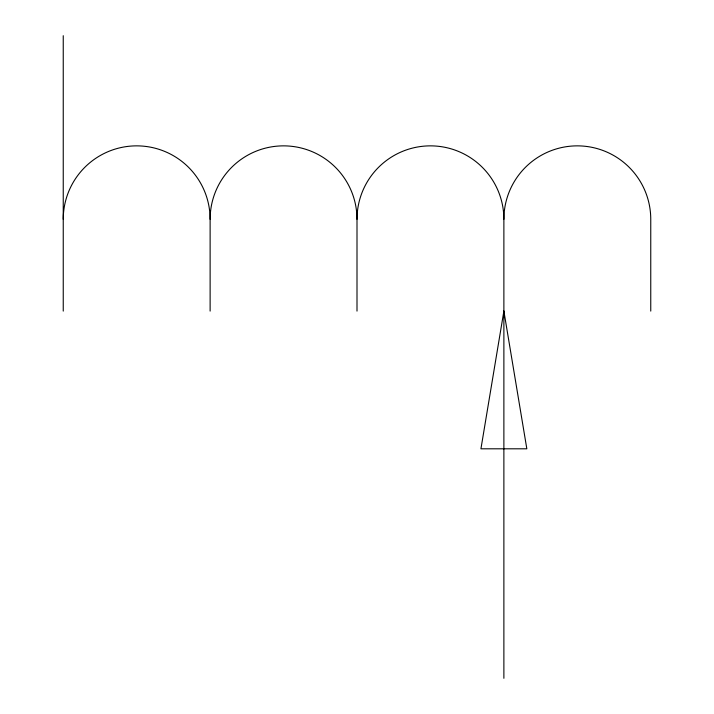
<?xml version="1.0" encoding="UTF-8"?>
<svg xmlns="http://www.w3.org/2000/svg" width="714" height="714" viewBox="0 0 714 714"><rect width="100%" height="100%" fill="white"/><g stroke="black" fill="none" stroke-linecap="round" stroke-linejoin="round"><path stroke-width="1.07" d="M650.757 311.099L650.757 219.296A73.444 73.444 0 0 0 577.323 145.861A73.444 73.444 0 0 0 503.879 219.296L503.879 678.3M210.121 311.099L210.121 219.296A73.444 73.444 0 0 1 283.556 145.861A73.444 73.444 0 0 1 357 219.296L357 311.099M63.243 35.7L63.243 311.099M63.243 219.296A73.444 73.444 0 0 1 136.677 145.861A73.444 73.444 0 0 1 210.121 219.296M357 219.296A73.444 73.444 0 0 1 430.444 145.861A73.444 73.444 0 0 1 503.879 219.296M503.879 311.099L480.933 448.803L526.834 448.803L503.879 311.099"/></g></svg>
